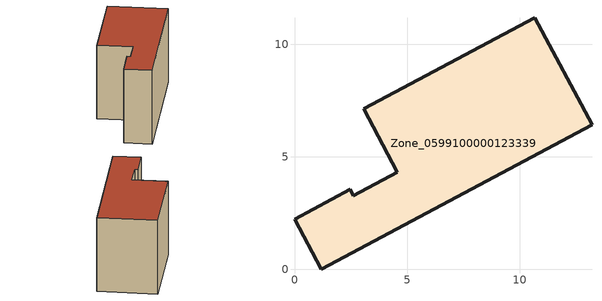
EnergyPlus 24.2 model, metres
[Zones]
Zone_0599100000123339
 floor ground (C_G): 2.62,3.27 4.57,4.31 3.07,7.13 10.68,11.18 13.22,6.42 1.19,0 0,2.23 2.47,3.55 z0
 wall outside (C_F): 4.57,4.31 2.62,3.27 2.47,3.55 0,2.23 1.19,0 13.22,6.42 10.68,11.18 3.07,7.13 4.57,4.31 z0:7.09
 roof outside (C_R): 1.19,0 13.22,6.42 10.68,11.18 3.07,7.13 4.57,4.31 2.62,3.27 2.47,3.55 0,2.23 z7.09
[BUILDING]
Pand.0599100000123339: North Axis=0; Terrain=City; Loads Convergence Tolerance Value=0.04; Temperature Convergence Tolerance Value=0.4; Solar Distribution=FullExterior; Maximum Number of Warmup Days=25; Minimum Number of Warmup Days=1
[Site:Location]
Rotterdam.The.Hague.AP_ZH_NLD Design_Conditions: Latitude=51.96; Longitude=4.45; Time Zone=1; Elevation=-4.5
[SITE:GROUNDTEMPERATURE:BUILDINGSURFACE]
18, 18, 18, 18, 18, 18, 18, 18, 18, 18, 18, 18
[MATERIAL] Thermal Absorptance=0.9; Solar Absorptance=0.7; Visible Absorptance=0.7
Name | Roughness | Thickness | Conductivity | Density | Specific Heat
G.TI.1975-1991 | MediumSmooth | 0.15 | 0.288461 | 540 | 1210
F.TI.1975-1991 | Rough | 0.3 | 0.230769 | 1920 | 840
R.TI.1975-1991 | MediumRough | 0.2 | 0.153846 | 1500 | 1000
[CONSTRUCTION]
C_G: G.TI.1975-1991
C_F: F.TI.1975-1991
C_R: R.TI.1975-1991
[ZONE]
Zone_0599100000123339: Type=1; Multiplier=1; Ceiling Height=Autocalculate; Volume=Autocalculate; Floor Area=autocalculate; Part of Total Floor Area=Yes
[ZONEINFILTRATION:DESIGNFLOWRATE]
Infil_Zone_0599100000123339: Zone or ZoneList or Space or SpaceList=Zone_0599100000123339; Schedule=AlwaysOn; Design Flow Rate Calculation Method=Flow/Area; Flow Rate per Floor Area=0.003; Constant Term Coefficient=1; Temperature Term Coefficient=0; Velocity Term Coefficient=0; Velocity Squared Term Coefficient=0
[HVACTEMPLATE:ZONE:IDEALLOADSAIRSYSTEM]
Zone_0599100000123339: Maximum Heating Supply Air Temperature=50; Minimum Cooling Supply Air Temperature=13; Maximum Heating Supply Air Humidity Ratio=0.0156; Minimum Cooling Supply Air Humidity Ratio=0.0077; Heating Limit=NoLimit; Cooling Limit=NoLimit; Dehumidification Control Type=ConstantSensibleHeatRatio; Cooling Sensible Heat Ratio=0.7; Dehumidification Setpoint=60; Humidification Control Type=None; Humidification Setpoint=30; Outdoor Air Method=None; Outdoor Air Flow Rate per Person=0.00944; Outdoor Air Flow Rate per Zone Floor Area=0; Outdoor Air Flow Rate per Zone=0; Demand Controlled Ventilation Type=None; Outdoor Air Economizer Type=NoEconomizer; Heat Recovery Type=None; Sensible Heat Recovery Effectiveness=0.7; Latent Heat Recovery Effectiveness=0.65
[ZONECONTROL:THERMOSTAT]
ThermostatControl_Zone_0599100000123339: Zone or ZoneList=Zone_0599100000123339; Control Type Schedule=DualSetpointControlType; Control 1=Thermostat_Zone_0599100000123339; Temperature Difference Between Cutout And Setpoint=0
[THERMOSTATSETPOINT:DUALSETPOINT]
Thermostat_Zone_0599100000123339: Heating Setpoint Temperature Schedule=HeatingSetpoint_Zone_0599100000123339; Cooling Setpoint Temperature Schedule=CoolingSetpoint_Zone_0599100000123339
[SCHEDULE:COMPACT]
HeatingSetpoint_Zone_0599100000123339: Through: 12/31, For: AllDays, Until: 24:00, 21
CoolingSetpoint_Zone_0599100000123339: Through: 12/31, For: AllDays, Until: 24:00, 24
DualSetpointControlType: Through: 12/31, For: AllDays, Until: 24:00, 4
AlwaysOn: Through: 12/31, For: AllDays, Until: 24:00, 1
